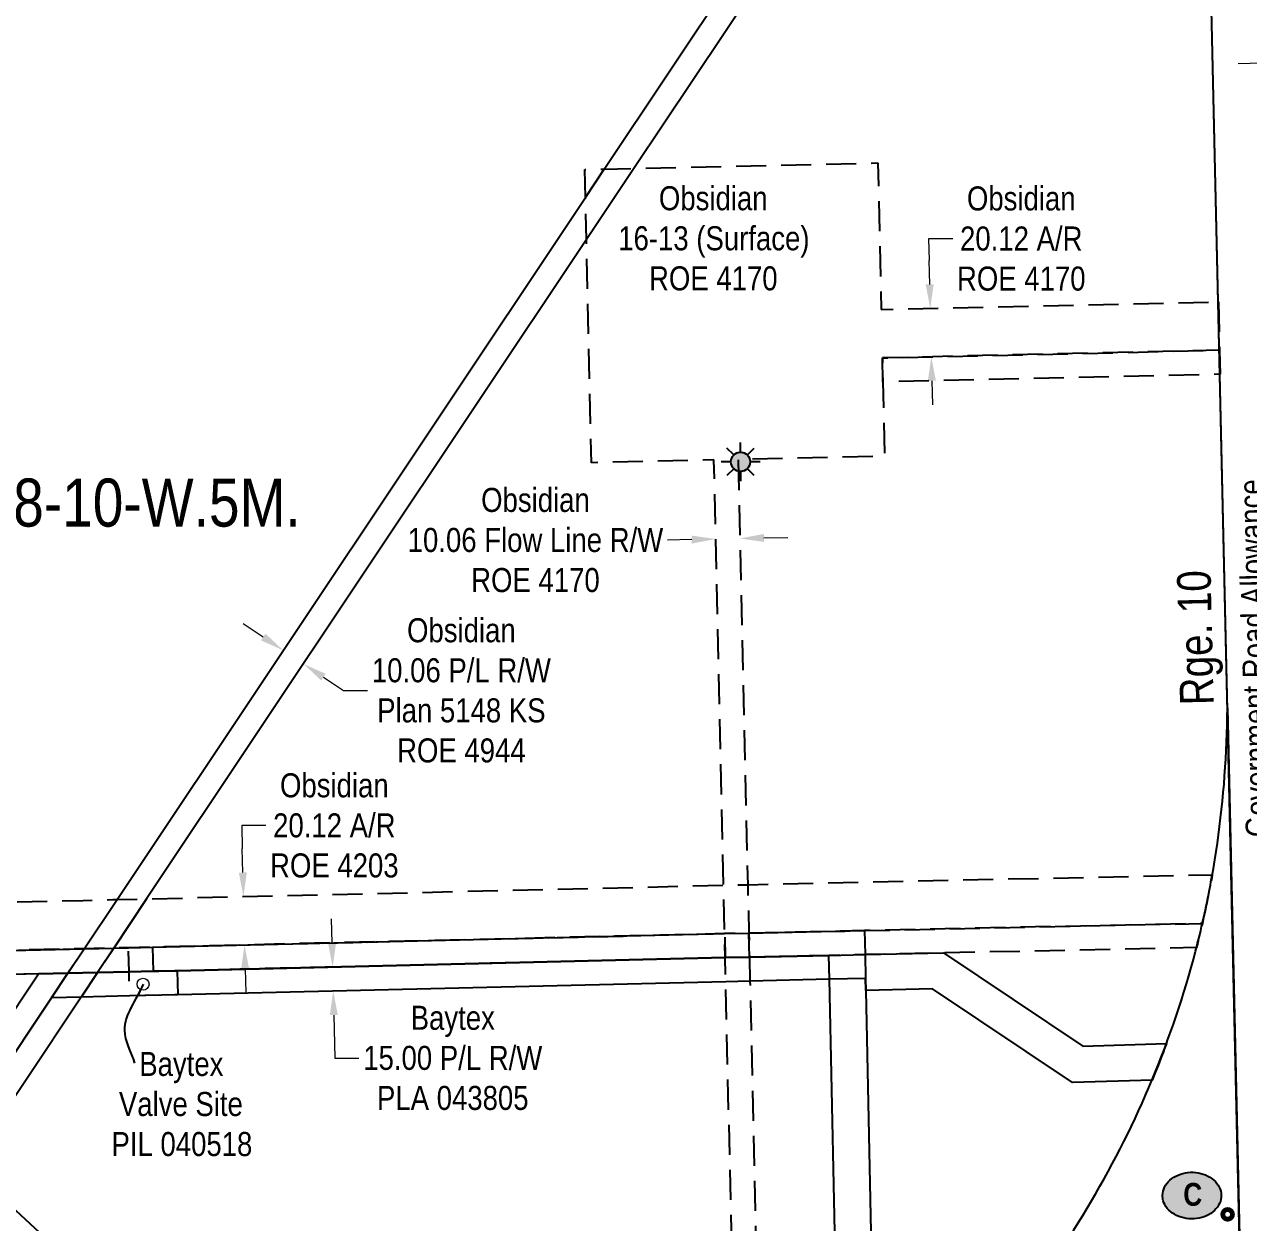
# Model space of a CAD drawing. Extents: x 610781 to 621788, y 5887608 to 5892675.
# Drawn here: x 611979 to 612489, y 5889617 to 5890116 of the extents above; entities that cross this region are included whole.
import ezdxf
from ezdxf.enums import TextEntityAlignment as Align

# ---------------------------------------------------------------- set-up
doc = ezdxf.new("R2010")
doc.units = 0
doc.header["$LTSCALE"] = 5
doc.header["$PDSIZE"] = -1.5
doc.linetypes.add('foc-ACCESSROAD', pattern=[3.75, 2.5, -1.25])
doc.linetypes.add('foc-FLOWLINE', pattern=[3.75, 2.5, -1.25])
doc.layers.get('Defpoints').update_dxf_attribs({"color": 9})
for name, color, linetype in [('AS-TELUS', 224, 'foc-TEL'), ('C-AR', 13, 'foc-ACCESSROAD'), ('C-RW', 13, 'Continuous'), ('C-SYMBOL', 7, 'Continuous'), ('C-WS', 13, 'foc-ACCESSROAD'), ('C-WS-S', 13, 'Continuous'), ('CG-NOTES', 7, 'Continuous'), ('D-TXT', 6, 'Continuous'), ('F-EZE', 190, 'foc-FLOWLINE'), ('F-RW', 190, 'Continuous'), ('F-WS', 190, 'foc-ACCESSROAD'), ('L-ROAD-T', 7, 'Continuous'), ('L-SEC', 7, 'Continuous'), ('L-TITLEDB', 4, 'Continuous')]:
    doc.layers.add(name, color=color, linetype=linetype)
for name, color, linetype, lineweight in [('C-AR-T', 13, 'Continuous', 9), ('C-FLOWLINE-T', 13, 'Continuous', 9), ('C-RW-T', 13, 'Continuous', 9), ('C-WS-T', 13, 'Continuous', 9), ('F-EZE-T', 190, 'Continuous', 9), ('F-RW-T', 190, 'Continuous', 9)]:
    doc.layers.add(name, color=color, linetype=linetype, lineweight=lineweight)
doc.styles.add('175L', font='ARIALN.TTF', dxfattribs={"height": 20})
doc.styles.add('80CG', font='ARIALN.TTF', dxfattribs={"height": 10})
doc.styles.add('80L', font='ARIALN.TTF', dxfattribs={"height": 10})
doc.styles.add('BOLD', font='ARIALNB.TTF')
doc.styles.add('foc-LtypeFont', font='ARIALN.TTF', dxfattribs={"height": 7.35})
doc.linetypes.add('foc-TEL', pattern='A,2,-1,["T",foc-LtypeFont,S=0.2,R=0,X=-0.425,Y=-0.75],-1.24,8', length=12.24)
doc.linetypes.add('foc-TEL-NOLINE', pattern='A,0,-2,["T",foc-LtypeFont,S=0.2,R=0,X=-0.425,Y=-0.75],-10.24', length=12.24)
doc.dimstyles.new('Compass 5 000', dxfattribs={"dimscale": 5, "dimtxt": 9, "dimasz": 2, "dimexe": 0.2, "dimexo": 0.0625, "dimgap": 0.5, "dimtad": 0, "dimtih": 1, "dimtoh": 1, "dimzin": 0, "dimdsep": 46, "dimtxsty": '80CG', "dimcen": 0.1, "dimse1": 1, "dimse2": 1, "dimclrd": 256, "dimclrt": 256, "dimaunit": 1, "dimadec": 4, "dimazin": 0, "dimtfac": 0.06, "dimtofl": 0, "dimtmove": 0, "dimatfit": 1, "dimfxl": 0.2, "dimtolj": 1, "dimtzin": 0, "dimlwd": -1, "dimarcsym": 0})

# ---------------------------------------------------------------- blocks, each defined once
blk = doc.blocks.new('*D35')
at = {"layer": 'Defpoints', "color": 0, "transparency": 16777216}
for p in [(612090.6, 5889723.38), (612090.83, 5889713.38), (612107.88, 5889713.78)]:
    blk.add_point(p, dxfattribs=at)
at = {"layer": 'F-RW-T', "transparency": 16777216}
for p, q in [((612107.41, 5889733.78), (612107.17, 5889743.78)), ((612108.12, 5889703.79), (612108.55, 5889685.92)), ((612108.55, 5889685.92), (612118.55, 5889685.92))]:
    blk.add_line(p, q, dxfattribs=at)
for points in [[(612109.07, 5889733.82), (612105.74, 5889733.74), (612107.64, 5889723.79)], [(612109.79, 5889703.83), (612106.46, 5889703.75), (612107.88, 5889713.78)]]:
    blk.add_solid(points, dxfattribs=at)
at = {"layer": 'F-RW-T', "transparency": 16777216, "insert": (612157.63, 5889685.92), "char_height": 10, "attachment_point": 5, "style": '80CG'}
blk.add_mtext('\\A1;Baytex\\P15.00 P/L R/W\\PPLA 043805', dxfattribs=at)
blk = doc.blocks.new('GAS')
h = blk.add_hatch(color=255)
h.dxf.hatch_style = 1
edge = h.paths.add_edge_path()
edge.add_arc((0, 0), 0.9, 0, 360)
for p, q in [((-0.57, 0.57), (-1.14, 1.14)), ((0, 0.81), (0, 1.62)), ((0.57, 0.57), (1.14, 1.14)), ((-0.81, 0), (-1.62, 0)), ((1.62, 0), (0.81, 0)), ((-0.57, -0.57), (-1.14, -1.14)), ((0, -0.81), (0, -1.62)), ((1.14, -1.14), (0.57, -0.57))]:
    blk.add_line(p, q)
blk.add_circle((0, 0), 0.8)
blk = doc.blocks.new('*D101')
at = {"layer": 'Defpoints', "color": 0, "transparency": 16777216}
for p in [(612516.36, 5890100.33), (612508.11, 5889934.96), (612520.11, 5889935.24)]:
    blk.add_point(p, dxfattribs=at)
at = {"layer": 'F-EZE-T', "transparency": 16777216}
for p, q in [((612526.35, 5890100.56), (612537.72, 5890100.81)), ((612494.36, 5890099.83), (612484.36, 5890099.6))]:
    blk.add_line(p, q, dxfattribs=at)
for points in [[(612494.32, 5890101.49), (612494.39, 5890098.16), (612504.35, 5890100.06)], [(612526.32, 5890102.22), (612526.39, 5890098.89), (612516.36, 5890100.33)]]:
    blk.add_solid(points, dxfattribs=at)
at = {"layer": 'F-EZE-T', "transparency": 16777216, "insert": (612615.66, 5890100.81), "char_height": 10, "attachment_point": 5, "style": '80CG'}
blk.add_mtext('\\A1;Altalink\\P12.00 Vegetation Control R/W\\PEZE 880265', dxfattribs=at)
blk = doc.blocks.new('*D117')
at = {"layer": 'C-WS-T', "transparency": 16777216}
for p, q in [((612365.63, 5890026.85), (612355.63, 5890026.85)), ((612355.63, 5890026.85), (612355.84, 5890017.82)), ((612356.06, 5890007.82), (612355.84, 5890017.82)), ((612356.98, 5889967.7), (612357.2, 5889957.7))]:
    blk.add_line(p, q, dxfattribs=at)
for points in [[(612357.73, 5890007.86), (612354.4, 5890007.79), (612356.29, 5889997.83)], [(612358.64, 5889967.74), (612355.31, 5889967.66), (612356.75, 5889977.7)]]:
    blk.add_solid(points, dxfattribs=at)
at = {"layer": 'Defpoints', "color": 0, "transparency": 16777216}
for p in [(612356.29, 5889997.83), (612356.81, 5889997.84), (612357.27, 5889977.71)]:
    blk.add_point(p, dxfattribs=at)
at = {"layer": 'C-WS-T', "transparency": 16777216, "insert": (612394.16, 5890026.85), "char_height": 10, "attachment_point": 5, "style": '80CG'}
blk.add_mtext('\\A1;Obsidian\\P20.12 A/R\\PROE 4170', dxfattribs=at)
blk = doc.blocks.new('*D118')
at = {"layer": 'C-FLOWLINE-T', "transparency": 16777216}
for p, q in [((612287.09, 5889902.32), (612297.09, 5889902.55)), ((612257.03, 5889901.64), (612247.03, 5889901.41))]:
    blk.add_line(p, q, dxfattribs=at)
for points in [[(612256.99, 5889903.31), (612257.07, 5889899.97), (612267.03, 5889901.87)], [(612287.05, 5889903.99), (612287.13, 5889900.66), (612277.09, 5889902.1)]]:
    blk.add_solid(points, dxfattribs=at)
at = {"layer": 'Defpoints', "color": 0, "transparency": 16777216}
for p in [(612266.99, 5889903.36), (612267.03, 5889901.87), (612277.06, 5889903.59)]:
    blk.add_point(p, dxfattribs=at)
at = {"layer": 'C-FLOWLINE-T', "transparency": 16777216, "insert": (612192.03, 5889901.41), "char_height": 10, "attachment_point": 5, "style": '80CG'}
blk.add_mtext('\\A1;Obsidian\\P10.06 Flow Line R/W\\PROE 4170', dxfattribs=at)
blk = doc.blocks.new('*D119')
at = {"layer": 'C-RW-T', "transparency": 16777216}
for p, q in [((612078.8, 5889861.08), (612070.48, 5889866.63)), ((612103.8, 5889844.4), (612112.12, 5889838.85)), ((612112.12, 5889838.85), (612122.12, 5889838.85))]:
    blk.add_line(p, q, dxfattribs=at)
for points in [[(612079.72, 5889862.46), (612077.87, 5889859.69), (612087.11, 5889855.53)], [(612104.73, 5889845.78), (612102.88, 5889843.01), (612095.48, 5889849.95)]]:
    blk.add_solid(points, dxfattribs=at)
at = {"layer": 'Defpoints', "color": 0, "transparency": 16777216}
for p in [(612087.11, 5889855.53), (612077.41, 5889840.99), (612085.78, 5889835.41)]:
    blk.add_point(p, dxfattribs=at)
at = {"layer": 'C-RW-T', "transparency": 16777216, "insert": (612161.21, 5889838.85), "char_height": 10, "attachment_point": 5, "style": '80CG'}
blk.add_mtext('\\A1;Obsidian\\P10.06 P/L R/W\\PPlan 5148 KS\\PROE 4944', dxfattribs=at)
blk = doc.blocks.new('*D120')
at = {"layer": 'C-AR-T', "transparency": 16777216}
for p, q in [((612079.82, 5889782.66), (612069.82, 5889782.66)), ((612069.82, 5889782.66), (612070.05, 5889773.1)), ((612070.28, 5889763.1), (612070.05, 5889773.1)), ((612071.23, 5889722.98), (612071.46, 5889712.98))]:
    blk.add_line(p, q, dxfattribs=at)
for points in [[(612071.95, 5889763.14), (612068.62, 5889763.06), (612070.52, 5889753.1)], [(612072.89, 5889723.02), (612069.56, 5889722.94), (612070.99, 5889732.97)]]:
    blk.add_solid(points, dxfattribs=at)
at = {"layer": 'Defpoints', "color": 0, "transparency": 16777216}
for p in [(612065, 5889752.97), (612070.52, 5889753.1), (612065.47, 5889732.84)]:
    blk.add_point(p, dxfattribs=at)
at = {"layer": 'C-AR-T', "transparency": 16777216, "insert": (612108.35, 5889782.66), "char_height": 10, "attachment_point": 5, "style": '80CG'}
blk.add_mtext('\\A1;Obsidian\\P20.12 A/R\\PROE 4203', dxfattribs=at)
blk = doc.blocks.new('*D121')
at = {"layer": 'Defpoints', "color": 0, "transparency": 16777216}
for p in [(612449.25, 5889741.49), (611961.47, 5889731.14), (612449.47, 5889731.49)]:
    blk.add_point(p, dxfattribs=at)
at = {"layer": 'F-EZE-T', "transparency": 16777216}
for p, q in [((611960.38, 5889782.27), (611950.38, 5889782.27)), ((611961.26, 5889741.14), (611960.38, 5889782.27)), ((611961.89, 5889711.14), (611962.11, 5889701.14))]:
    blk.add_line(p, q, dxfattribs=at)
for points in [[(611962.92, 5889741.17), (611959.59, 5889741.1), (611961.47, 5889731.14)], [(611963.56, 5889711.17), (611960.23, 5889711.1), (611961.68, 5889721.14)]]:
    blk.add_solid(points, dxfattribs=at)
at = {"layer": 'F-EZE-T', "transparency": 16777216, "insert": (611872.45, 5889782.27), "char_height": 10, "attachment_point": 5, "style": '80CG'}
blk.add_mtext('\\A1;Fortis\\P10.00 Vegetation Control R/W\\PEZE 880082', dxfattribs=at)
blk = doc.blocks.new('AA')
at = {"const_width": 4}
blk.add_lwpolyline([(-1, 0, 1), (1, 0, 1)], format="xyb", close=True, dxfattribs=at)
blk.add_circle((0, 0), 2)
blk = doc.blocks.new('Route_Letters')
h = blk.add_hatch(color=255)
h.dxf.hatch_style = 1
edge = h.paths.add_edge_path()
edge.add_ellipse((-0.12, 0.46), major_axis=(-11.97, 0), ratio=0.789318, start_angle=0, end_angle=360)
at = {"color": 5}
blk.add_open_spline([(-12.34, 0.46), (-12.34, -0.25), (-12.24, -0.97), (-11.72, -2.79), (-11.14, -3.88), (-9.56, -5.81), (-8.54, -6.66), (-6.22, -8.02), (-4.9, -8.54), (-2.12, -9.17), (-0.66, -9.3), (2.22, -9.13), (3.64, -8.84), (6.27, -7.89), (7.48, -7.22), (9.54, -5.6), (10.38, -4.64), (11.6, -2.54), (11.97, -1.4), (12.18, 0.91), (12.02, 2.08), (11.2, 4.3), (10.54, 5.35), (8.8, 7.2), (7.72, 7.99), (5.29, 9.24), (3.93, 9.68), (1.11, 10.18), (-0.35, 10.23), (-3.22, 9.91), (-4.61, 9.55), (-7.16, 8.47), (-8.32, 7.75), (-10.24, 6.02), (-11, 5.02), (-12.05, 2.86), (-12.32, 1.7), (-12.34, 0.52), (-12.34, 0.49), (-12.34, 0.46)], degree=3, knots=[0, 0, 0, 0, 0.219529, 0.219529, 0.575727, 0.575727, 0.931924, 0.931924, 1.288121, 1.288121, 1.644318, 1.644318, 2.000515, 2.000515, 2.356712, 2.356712, 2.712909, 2.712909, 3.069107, 3.069107, 3.425304, 3.425304, 3.781501, 3.781501, 4.137698, 4.137698, 4.493895, 4.493895, 4.850092, 4.850092, 5.20629, 5.20629, 5.562487, 5.562487, 5.918684, 5.918684, 6.274881, 6.274881, 6.283185, 6.283185, 6.283185, 6.283185], dxfattribs=at)
at = {"color": 14, "style": 'BOLD'}
blk.add_attdef('A', text='', height=9.5, dxfattribs=at).set_placement((0.22, 0.98), align=Align.MIDDLE)
blk = doc.blocks.new('*D155')
at = {"layer": 'C-RW-T', "transparency": 16777216}
for p, q in [((612042.61, 5889573.92), (612049.42, 5889581.25)), ((612049.42, 5889581.25), (612059.42, 5889581.25)), ((612022.13, 5889551.86), (612015.33, 5889544.53))]:
    blk.add_line(p, q, dxfattribs=at)
for points in [[(612041.39, 5889575.05), (612043.83, 5889572.78), (612035.81, 5889566.59)], [(612020.91, 5889553), (612023.35, 5889550.73), (612028.94, 5889559.19)]]:
    blk.add_solid(points, dxfattribs=at)
at = {"layer": 'Defpoints', "color": 0, "transparency": 16777216}
for p in [(612035.81, 5889566.59), (612042.26, 5889560.6), (612035.39, 5889553.2)]:
    blk.add_point(p, dxfattribs=at)
at = {"layer": 'C-RW-T', "transparency": 16777216, "insert": (612098.5, 5889581.25), "char_height": 10, "attachment_point": 5, "style": '80CG'}
blk.add_mtext('\\A1;Obsidian\\P10.06 P/L R/W\\PPlan 5148 KS\\PROE 4944', dxfattribs=at)

msp = doc.modelspace()

# ---------------------------------------------------------------- linework, layer by layer
at = {"layer": 'AS-TELUS', "linetype": 'foc-TEL-NOLINE', "flags": 128}
msp.add_lwpolyline([(612104.4, 5889333.232), (612160.697, 5889379.309), (612176.312, 5889392.093), (612194.052, 5889406.618), (612201.894, 5889413.049), (612206.313, 5889416.678), (612215.803, 5889424.471), (612220.533, 5889428.357), (612225.251, 5889432.222), (612246.6, 5889449.714), (612254.389, 5889456.096), (612276.813, 5889474.47), (612286.693, 5889482.565), (612331.356, 5889519.16), (612333.669, 5889521.07), (612335.968, 5889522.997), (612338.253, 5889524.941), (612340.523, 5889526.901), (612342.779, 5889528.879), (612345.413, 5889531.228), (612348.026, 5889533.601), (612350.619, 5889535.995), (612353.191, 5889538.412), (612355.742, 5889540.852), (612358.271, 5889543.313), (612360.779, 5889545.796), (612363.265, 5889548.301), (612365.729, 5889550.828), (612368.171, 5889553.376), (612370.592, 5889555.946), (612372.989, 5889558.536), (612375.364, 5889561.146), (612377.717, 5889563.777), (612380.046, 5889566.429), (612382.352, 5889569.101), (612384.635, 5889571.793), (612386.894, 5889574.504), (612389.13, 5889577.234), (612391.342, 5889579.985), (612393.529, 5889582.755), (612395.693, 5889585.543), (612397.833, 5889588.35), (612399.948, 5889591.176), (612402.038, 5889594.02), (612404.104, 5889596.882), (612406.144, 5889599.761), (612408.16, 5889602.658), (612410.15, 5889605.573), (612412.115, 5889608.505), (612414.054, 5889611.454), (612415.968, 5889614.419), (612417.855, 5889617.401), (612419.717, 5889620.4), (612421.553, 5889623.415), (612423.362, 5889626.445), (612425.145, 5889629.491), (612426.901, 5889632.552), (612428.631, 5889635.629), (612430.334, 5889638.72), (612432.01, 5889641.826), (612433.658, 5889644.947), (612435.28, 5889648.082), (612436.875, 5889651.231), (612438.442, 5889654.393), (612439.982, 5889657.569), (612441.493, 5889660.758), (612442.977, 5889663.96), (612444.433, 5889667.175), (612445.861, 5889670.403), (612447.261, 5889673.642), (612448.78, 5889677.247), (612450.021, 5889680.267), (612451.238, 5889683.298), (612452.43, 5889686.338), (612453.596, 5889689.382), (612453.834, 5889690.019), (612454.739, 5889692.439), (612455.066, 5889693.326), (612456.266, 5889696.645), (612457.438, 5889699.974), (612458.58, 5889703.314), (612459.694, 5889706.662), (612460.778, 5889710.021), (612461.833, 5889713.39), (612462.859, 5889716.767), (612463.855, 5889720.153), (612464.823, 5889723.547), (612465.76, 5889726.95), (612466.668, 5889730.36), (612467.18, 5889732.342), (612467.542, 5889733.78), (612468.022, 5889735.686), (612468.391, 5889737.206), (612468.835, 5889739.038), (612469.21, 5889740.639), (612469.62, 5889742.397), (612470, 5889744.078), (612470.372, 5889745.752), (612470.759, 5889747.526), (612471.098, 5889749.112), (612471.488, 5889750.978), (612471.795, 5889752.478), (612472.186, 5889754.438), (612472.462, 5889755.85), (612472.855, 5889757.904), (612473.102, 5889759.226), (612473.494, 5889761.374), (612473.714, 5889762.609), (612474.104, 5889764.85), (612474.682, 5889768.332), (612475.23, 5889771.819), (612475.747, 5889775.311), (612476.234, 5889778.806), (612476.691, 5889782.306), (612477.118, 5889785.809), (612477.513, 5889789.316), (612477.879, 5889792.827), (612478.214, 5889796.34), (612478.518, 5889799.856), (612478.791, 5889803.375), (612479.035, 5889806.896), (612479.247, 5889810.419), (612479.429, 5889813.944), (612479.581, 5889817.47), (612479.701, 5889820.998), (612479.791, 5889824.526), (612479.85, 5889828.055), (612479.968, 5889830.634), (612472.938, 5890140.722), (612454.248, 5890944.827), (612435.912, 5891748.933), (612435.45, 5891769.036), (612414.651, 5892673.451)], dxfattribs=at)
at = {"layer": 'C-AR', "flags": 128}
msp.add_lwpolyline([(611676.458, 5889744.052), (612003.846, 5889751.528), (612016.125, 5889751.819), (612017.963, 5889751.862), (612030.248, 5889752.151), (612270.298, 5889757.81), (612280.36, 5889758.047), (612328.499, 5889759.181), (612473.631, 5889762.145), (612473.413, 5889760.928), (612473.019, 5889758.78), (612472.77, 5889757.457), (612472.375, 5889755.403), (612472.097, 5889753.992), (612471.703, 5889752.031), (612471.395, 5889750.532), (612471.002, 5889748.666), (612470.662, 5889747.08), (612470.273, 5889745.306), (612469.899, 5889743.633), (612469.51, 5889741.924), (612328.944, 5889738.94), (612280.817, 5889737.92), (612270.755, 5889737.683), (612032.718, 5889732.072), (612022.716, 5889731.837), (612016.601, 5889731.692), (612004.315, 5889731.401), (611676.915, 5889723.929), (611676.458, 5889744.052)], close=True, dxfattribs=at)
at = {"layer": 'C-RW'}
for points in [[(611942.853, 5889639.251), (611990.704, 5889710.992), (611997.5, 5889721.183), (612004.315, 5889731.401), (612017.963, 5889751.862), (612212.858, 5890044.033), (612220.677, 5890055.755), (612274.209, 5890136.033)], [(612282.572, 5890130.423), (612232.951, 5890056.034), (612213.256, 5890026.508), (612030.248, 5889752.151), (612016.601, 5889731.692), (612009.774, 5889721.456), (612002.991, 5889711.285), (611955.951, 5889640.752)], [(611955.951, 5889640.752), (612162.162, 5889449.249), (612170.169, 5889441.805), (612178.19, 5889434.374), (612188.722, 5889424.586), (612194.293, 5889419.416), (612196.182, 5889417.664), (612201.499, 5889412.725), (612193.653, 5889406.292), (612188.194, 5889411.356), (612180.742, 5889418.283), (612173.103, 5889425.34), (612156.932, 5889440.28), (612148.906, 5889447.715), (612140.88, 5889455.146), (611950.304, 5889632.281)]]:
    msp.add_lwpolyline(points, dxfattribs=at)
at = {"layer": 'C-WS', "flags": 128}
msp.add_lwpolyline([(612476.181, 5890000.547), (612476.638, 5889980.42), (612336.394, 5889977.237), (612336.62, 5889967.233), (612337.321, 5889936.385), (612276.343, 5889935.001), (612280.36, 5889758.047), (612280.817, 5889737.92), (612281.044, 5889727.913), (612281.271, 5889717.918), (612285.319, 5889539.629), (612285.751, 5889520.608), (612286.627, 5889481.993), (612276.743, 5889473.895), (612275.867, 5889512.483), (612275.435, 5889531.508), (612271.209, 5889717.678), (612270.982, 5889727.68), (612270.755, 5889737.683), (612270.298, 5889757.81), (612266.28, 5889934.771), (612215.366, 5889933.616), (612213.256, 5890026.508), (612212.858, 5890044.033), (612212.596, 5890055.571), (612220.677, 5890055.755), (612232.951, 5890056.034), (612334.552, 5890058.341), (612335.936, 5889997.363), (612476.181, 5890000.547)], close=True, dxfattribs=at)
at = {"layer": 'F-EZE', "flags": 128}
for points in [[(612476.638, 5889980.42), (612476.864, 5889970.417), (612336.621, 5889967.233), (612336.394, 5889977.237), (612476.638, 5889980.42)], [(612467.431, 5889733.337), (612467.057, 5889731.865), (612361.774, 5889729.631), (612329.154, 5889728.943), (612314.163, 5889728.629), (612281.044, 5889727.914), (612280.817, 5889737.92), (612328.944, 5889738.94), (612469.51, 5889741.924), (612469.106, 5889740.193), (612468.728, 5889738.594), (612468.283, 5889736.762), (612467.911, 5889735.246), (612467.431, 5889733.337)], [(612022.956, 5889721.77), (612009.774, 5889721.456), (612016.601, 5889731.692), (612022.716, 5889731.837), (612032.718, 5889732.072), (612270.755, 5889737.683), (612270.982, 5889727.68), (612042.961, 5889722.246), (612032.958, 5889722.008), (612022.956, 5889721.77)]]:
    msp.add_lwpolyline(points, close=True, dxfattribs=at)
msp.add_lwpolyline([(611576.883, 5889721.658), (611676.915, 5889723.929), (612004.315, 5889731.401), (611997.509, 5889721.197), (611985.264, 5889720.931), (611677.143, 5889713.926), (611577.135, 5889711.644)], dxfattribs=at)
at = {"layer": 'F-RW'}
for points in [[(611676.915, 5889723.929), (612004.315, 5889731.401), (612016.601, 5889731.692), (612022.716, 5889731.837), (612032.718, 5889732.072), (612270.755, 5889737.683), (612280.817, 5889737.92), (612328.944, 5889738.94), (612329.153, 5889728.956), (612329.362, 5889719.066), (612329.467, 5889714.064), (612333.124, 5889540.056)], [(612318.269, 5889534.565), (612314.373, 5889718.708), (612314.163, 5889728.644), (612281.044, 5889727.913), (612270.982, 5889727.68), (612042.961, 5889722.246), (612032.958, 5889722.008), (612022.956, 5889721.769), (612009.774, 5889721.456), (611997.5, 5889721.183), (611985.264, 5889720.915), (611677.143, 5889713.926)], [(611934.527, 5889644.8), (611985.264, 5889720.915), (611997.5, 5889721.183), (612009.774, 5889721.456), (612022.956, 5889721.769), (612032.958, 5889722.008), (612042.961, 5889722.246), (612270.982, 5889727.68), (612281.044, 5889727.913), (612314.163, 5889728.644), (612329.153, 5889728.956), (612329.153, 5889728.956), (612361.757, 5889729.652), (612419.796, 5889690.897), (612454.554, 5889691.944), (612453.673, 5889689.588), (612453.432, 5889688.954), (612452.263, 5889685.911), (612451.067, 5889682.872), (612449.847, 5889679.844), (612448.568, 5889676.745), (612415.445, 5889675.752), (612357.189, 5889714.725), (612329.467, 5889714.064), (612329.362, 5889719.066), (612314.373, 5889718.708), (612281.271, 5889717.918), (612271.209, 5889717.678), (612043.199, 5889712.242), (612023.194, 5889711.766), (612002.991, 5889711.285), (611990.704, 5889710.992), (611942.853, 5889639.251)]]:
    msp.add_lwpolyline(points, dxfattribs=at)
at = {"layer": 'F-WS', "flags": 128}
msp.add_lwpolyline([(612032.718, 5889732.072), (612032.958, 5889722.008), (612042.961, 5889722.246), (612043.199, 5889712.242), (612023.194, 5889711.766), (612022.956, 5889721.769), (612022.716, 5889731.837), (612032.718, 5889732.072)], close=True, dxfattribs=at)
at = {"layer": 'L-SEC'}
msp.add_lwpolyline([(612509.544, 5888532.564), (612491.172, 5889336.431), (612472.938, 5890140.722)], dxfattribs=at)
at = {"layer": 'L-TITLEDB'}
msp.add_lwpolyline([(612417.855, 5889617.401), (612419.717, 5889620.4), (612421.553, 5889623.415), (612423.362, 5889626.445), (612425.145, 5889629.491), (612426.901, 5889632.552), (612428.631, 5889635.629), (612430.334, 5889638.72), (612432.01, 5889641.826), (612433.658, 5889644.947), (612435.28, 5889648.082), (612436.875, 5889651.231), (612438.442, 5889654.393), (612439.982, 5889657.569), (612441.493, 5889660.758), (612442.977, 5889663.96), (612444.433, 5889667.175), (612445.861, 5889670.403), (612447.261, 5889673.642), (612448.78, 5889677.247), (612450.021, 5889680.267), (612451.238, 5889683.298), (612452.43, 5889686.338), (612453.596, 5889689.382), (612453.834, 5889690.019), (612454.739, 5889692.439), (612455.066, 5889693.326), (612456.266, 5889696.645), (612457.438, 5889699.974), (612458.58, 5889703.314), (612459.694, 5889706.662), (612460.778, 5889710.021), (612461.833, 5889713.39), (612462.859, 5889716.767), (612463.855, 5889720.153), (612464.823, 5889723.547), (612465.76, 5889726.95), (612466.668, 5889730.36), (612467.18, 5889732.342), (612467.542, 5889733.78), (612468.022, 5889735.686), (612468.391, 5889737.206), (612468.835, 5889739.038), (612469.21, 5889740.639), (612469.62, 5889742.397), (612470, 5889744.078), (612470.372, 5889745.752), (612470.759, 5889747.526), (612471.098, 5889749.112), (612471.488, 5889750.978), (612471.795, 5889752.478), (612472.186, 5889754.438), (612472.462, 5889755.85), (612472.855, 5889757.904), (612473.102, 5889759.226), (612473.494, 5889761.374), (612473.714, 5889762.609), (612474.104, 5889764.85), (612474.682, 5889768.332), (612475.23, 5889771.819), (612475.747, 5889775.311), (612476.234, 5889778.806), (612476.691, 5889782.306), (612477.118, 5889785.809), (612477.513, 5889789.316), (612477.879, 5889792.827), (612478.214, 5889796.34), (612478.518, 5889799.856), (612478.791, 5889803.375), (612479.035, 5889806.896), (612479.247, 5889810.419), (612479.429, 5889813.944), (612479.581, 5889817.47), (612479.701, 5889820.998), (612479.791, 5889824.526), (612479.85, 5889828.055), (612480.012, 5889831.587), (612484.993, 5889611.843)], dxfattribs=at)

# ---------------------------------------------------------------- block references
at = {"layer": 'C-WS-S', "xscale": 5.00000000000004, "yscale": 5.00000000000004, "zscale": 5.00000000000004}
msp.add_blockref('GAS', (612277.374, 5889933.994), dxfattribs=at)
at = {"layer": 'CG-NOTES', "color": 1, "xscale": 0.999609, "yscale": 0.999609, "zscale": 0.999609}
msp.add_blockref('Route_Letters', (612465.281, 5889628.218), dxfattribs=at).add_auto_attribs({'A': 'C'})
msp.add_blockref('AA', (612480.028, 5889620.87), dxfattribs=at)

# ---------------------------------------------------------------- texts
at = {"layer": 'C-SYMBOL', "color": 3, "style": '175L'}
msp.add_text('N.E.1/4 Sec. 13-48-10-W.5M.', height=19.99218, dxfattribs=at).set_placement((611944.163, 5889901.048), align=Align.BOTTOM_CENTER)
at = {"layer": 'C-WS-T', "insert": (612224.514, 5890048.683), "char_height": 10, "attachment_point": 1, "style": '80L'}
msp.add_mtext_dynamic_manual_height_columns('\\pi18.881;Obsidian\\P\\pi1.964;16-13 (Surface)\\P\\pi14.774;ROE 4170', width=81.59521, gutter_width=50, heights=[0], dxfattribs=at)
at = {"layer": 'D-TXT', "color": 3, "insert": (612460.242, 5889832.551), "char_height": 14.0017, "attachment_point": 1, "rotation": 91.3525, "style": '80L'}
msp.add_mtext_dynamic_manual_height_columns('Rge. 10', width=73.76404, gutter_width=47.506, heights=[0], dxfattribs=at)
at = {"layer": 'F-EZE-T', "insert": (611997.026, 5889688.448), "char_height": 9.99609, "attachment_point": 1, "style": '80L'}
msp.add_mtext_dynamic_manual_height_columns('\\pi30.169;Baytex\\P\\pi21.707;Valve Site\\P\\pi18.618;PIL 040518', width=94.42393, gutter_width=99.961, heights=[0], dxfattribs=at)
at = {"layer": 'L-ROAD-T', "style": '80L'}
msp.add_text('Government Road Allowance', height=9.99609, rotation=91.14839, dxfattribs=at).set_placement((612491.122, 5889852.247), align=Align.MIDDLE_CENTER)

# ---------------------------------------------------------------- dimensions: what is measured, and where the dimension line sits
at = {"layer": 'C-AR-T'}
dim = msp.add_linear_dim(base=(612070.518, 5889753.101), p1=(612065.47, 5889732.844), p2=(612064.996, 5889752.97), angle=91.35042, text='Obsidian\\P20.12 A/R\\PROE 4203', dimstyle='Compass 5 000', override={"dimtmove": 1}, dxfattribs=at)
dim.commit()
dim.dimension.update_dxf_attribs({"geometry": '*D120', "text_midpoint": (612074.389, 5889782.662), "dimtype": 161})
at = {"layer": 'C-FLOWLINE-T'}
dim = msp.add_aligned_dim(p1=(612277.056, 5889903.591), p2=(612266.993, 5889903.363), distance=1.496, text='Obsidian\\P10.06 Flow Line R/W\\PROE 4170', dimstyle='Compass 5 000', dxfattribs=at)
dim.commit()
dim.dimension.update_dxf_attribs({"geometry": '*D118', "text_midpoint": (612192.033, 5889901.413)})
at = {"layer": 'C-RW-T'}
for base, p1, p2, angle, picture, middle in [((612087.115, 5889855.529), (612085.782, 5889835.406), (612077.415, 5889840.988), 146.29437, '*D119', (612161.206, 5889838.848)), ((612035.808, 5889566.591), (612035.391, 5889553.195), (612042.263, 5889560.596), 47.11781, '*D155', (612098.504, 5889581.246))]:
    dim = msp.add_linear_dim(base=base, p1=p1, p2=p2, angle=angle, text='Obsidian\\P10.06 P/L R/W\\PPlan 5148 KS\\PROE 4944', dimstyle='Compass 5 000', dxfattribs=at)
    dim.commit()
    dim.dimension.update_dxf_attribs({"geometry": picture, "text_midpoint": middle, "dimtype": 161})
at = {"layer": 'C-WS-T'}
dim = msp.add_linear_dim(base=(612356.291, 5889997.825), p1=(612357.271, 5889977.711), p2=(612356.815, 5889997.837), angle=91.30045, text='Obsidian\\P20.12 A/R\\PROE 4170', dimstyle='Compass 5 000', override={"dimtmove": 1}, dxfattribs=at)
dim.commit()
dim.dimension.update_dxf_attribs({"geometry": '*D117', "text_midpoint": (612364.583, 5890026.853), "dimtype": 161})
at = {"layer": 'F-EZE-T'}
for base, p1, p2, angle, text, picture, middle in [((612516.358, 5890100.329), (612508.105, 5889934.963), (612520.109, 5889935.236), 1.30171, 'Altalink\\P12.00 Vegetation Control R/W\\PEZE 880265', '*D101', (612615.656, 5890100.814)), ((611961.47, 5889731.138), (612449.467, 5889731.492), (612449.255, 5889741.494), 91.21622, 'Fortis\\P10.00 Vegetation Control R/W\\PEZE 880082', '*D121', (611872.451, 5889782.273))]:
    dim = msp.add_linear_dim(base=base, p1=p1, p2=p2, angle=angle, text=text, dimstyle='Compass 5 000', dxfattribs=at)
    dim.commit()
    dim.dimension.update_dxf_attribs({"geometry": picture, "text_midpoint": middle, "dimtype": 161})
at = {"layer": 'F-RW-T'}
dim = msp.add_linear_dim(base=(612107.883, 5889713.784), p1=(612090.596, 5889723.381), p2=(612090.834, 5889713.378), angle=271.36575, text='Baytex\\P15.00 P/L R/W\\PPLA 043805', dimstyle='Compass 5 000', dxfattribs=at)
dim.commit()
dim.dimension.update_dxf_attribs({"geometry": '*D35', "text_midpoint": (612157.633, 5889685.923), "dimtype": 161})

# ---------------------------------------------------------------- leaders
at = {"layer": 'F-RW-T', "path_type": 1}
msp.add_leader([(612028.748, 5889716.62), (612021.011, 5889697.446), (612025.226, 5889683.819)], dimstyle='Compass 5 000', override={"dimasz": 1, "dimgap": 0.5, "dimtad": 0, "dimldrblk": 'DotBlank'}, dxfattribs=at)

doc.saveas('drawing.dxf')
